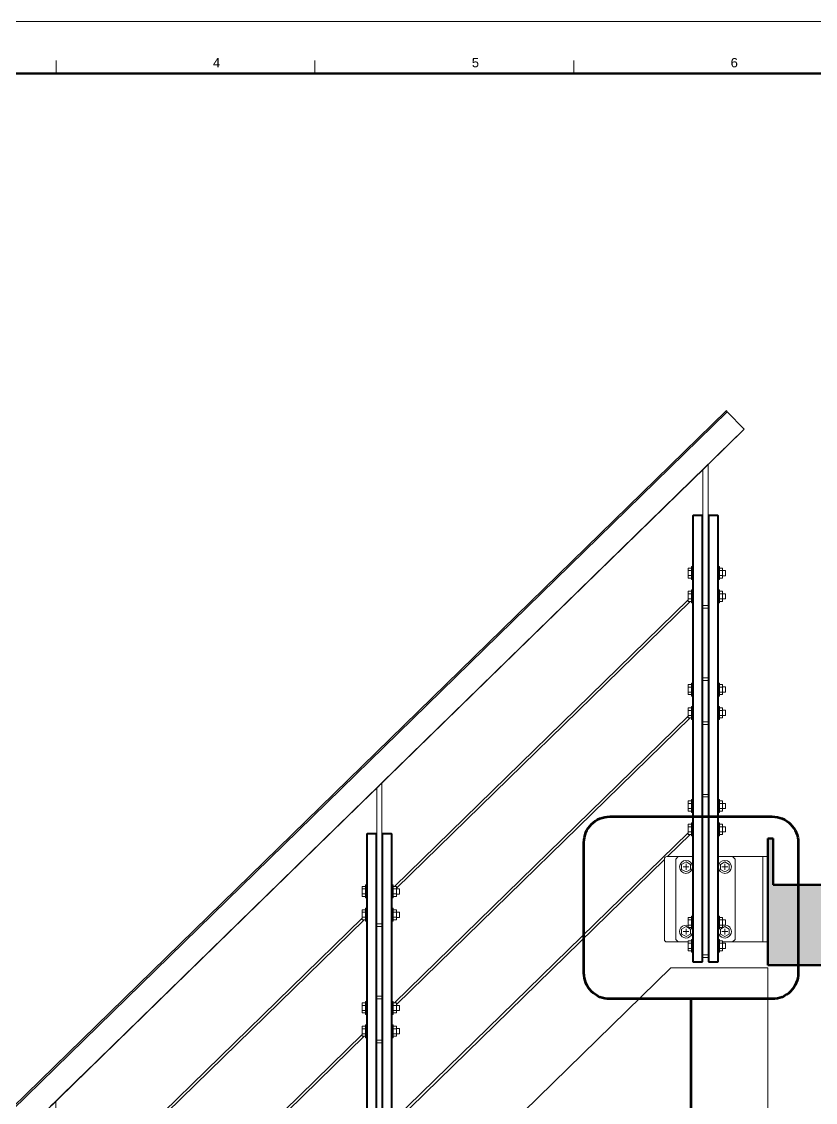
# Model space of a CAD drawing. Header units: millimetres. Extents: x -172 to 422, y -71 to 349.
# Drawn here: x -18.8 to 134.6, y 140.4 to 349.2 of the extents above; entities that cross this region are included whole.
import ezdxf
from ezdxf.enums import TextEntityAlignment as Align

# ---------------------------------------------------------------- set-up
doc = ezdxf.new("R2010")
doc.units = ezdxf.units.MM
doc.layers.get('0').update_dxf_attribs({"color": 2, "true_color": 0xffff00})
for name, color, linetype, lineweight, true_color in [('010', 178, 'Continuous', 9, 0x000000), ('018', 178, 'Continuous', 18, 0x000000), ('050', 178, 'Continuous', 50, 0x000000), ('070', 178, 'Continuous', 70, 0x000000), ('1_10front', 178, 'Continuous', 9, 0x000000), ('1_10front ... 010', 178, 'Continuous', 9, 0x000000), ('1_10front ... 050', 178, 'Continuous', 50, 0x000000), ('dim', 178, 'Continuous', 9, 0x000000)]:
    doc.layers.add(name, color=color, linetype=linetype, lineweight=lineweight, true_color=true_color)
doc.layers.add('G-ANNO-TEXT', color=178, linetype='Continuous', true_color=0x000000)
doc.styles.add('textstyle13', font='')
doc.styles.add('textstyle14', font='')
doc.styles.add('textstyle15', font='')
doc.styles.get('textstyle13').set_extended_font_data('Arial [Mono]')
doc.styles.get('textstyle14').set_extended_font_data('Arial [Mono]')
doc.styles.get('textstyle15').set_extended_font_data('Arial [Mono]')

# ---------------------------------------------------------------- blocks, each defined once
blk = doc.blocks.new('title_block')
at = {"layer": '010', "color": 7, "true_color": 0xffffff}
blk.add_lwpolyline([(0, 420), (594, 420), (594, 0), (0, 0)], close=True, dxfattribs=at)
at = {"layer": '018', "color": 7, "true_color": 0xffffff}
for points in [[(160, 412.5), (160, 410)], [(210, 412.5), (210, 410)], [(260, 412.5), (260, 410)]]:
    blk.add_lwpolyline(points, dxfattribs=at)
at = {"layer": '050', "color": 7, "true_color": 0xffffff}
blk.add_lwpolyline([(10, 410), (584, 410), (584, 10), (10, 10)], close=True, dxfattribs=at)
at = {"layer": 'G-ANNO-TEXT'}
for s, style, p in [('4', 'textstyle15', (191, 412.07)), ('5', 'textstyle14', (241, 412.07)), ('6', 'textstyle13', (291, 412.07))]:
    blk.add_text(s, height=1.8, dxfattribs=dict(at, style=style)).set_placement(p, align=Align.MIDDLE_CENTER)

msp = doc.modelspace()

# ---------------------------------------------------------------- hatches: boundary and pattern name
at = {"layer": '1_10front', "true_color": 0xafafaf}
msp.add_hatch(color=253, dxfattribs=at).paths.add_polyline_path([(175.38, 166.92), (125.38, 166.92), (125.38, 191.42), (126.38, 191.42), (126.38, 182.42), (175.38, 182.42)], flags=0)

# ---------------------------------------------------------------- linework, layer by layer
at = {"layer": '070', "flags": 128}
msp.add_lwpolyline([(94.84, 195.63), (126.23, 195.63, -0.414214), (131.23, 190.63), (131.23, 165.4, -0.414214), (126.23, 160.4), (94.84, 160.4, -0.414214), (89.84, 165.4), (89.84, 190.63, -0.414214), (94.84, 195.63)], format="xyb", dxfattribs=at)
msp.add_lwpolyline([(233.15, -27.2), (155.81, -27.2), (155.81, 57.39), (110.54, 133.21), (110.54, 160.4)], dxfattribs=at)
at = {"layer": '1_10front ... 010', "color": 0}
for p, q in [((-86.62, 74.97), (117.32, 274.05)), ((-86.4, 74.74), (117.54, 273.83)), ((120.81, 270.48), (117.54, 273.83)), ((-83.13, 71.39), (120.81, 270.48)), ((113.82, 263.65), (120.81, 270.48)), ((113.82, 263.65), (120.81, 270.48)), ((113.82, 263.65), (120.81, 270.48)), ((120.81, 270.48), (120.81, 270.48)), ((120.81, 270.48), (120.81, 270.48)), ((120.81, 270.48), (120.81, 270.48)), ((113.82, 263.65), (118.68, 268.4)), ((118.68, 268.4), (118.68, 268.4)), ((50.82, 202.15), (113.35, 263.19)), ((50.82, 202.15), (113.31, 263.16)), ((50.82, 202.15), (113.3, 263.15)), ((107.95, 257.92), (113.32, 263.16)), ((113.82, 263.65), (112.82, 262.67)), ((113.82, 236.42), (113.82, 263.65)), ((112.82, 262.67), (112.82, 236.42)), ((107.95, 257.92), (107.95, 257.92)), ((111.02, 253.92), (110.82, 253.72)), ((110.82, 167.62), (110.82, 253.72)), ((110.82, 253.72), (111.02, 253.72)), ((111.02, 253.92), (111.02, 253.72)), ((111.02, 253.92), (112.62, 253.92)), ((111.02, 167.62), (111.02, 253.72)), ((111.02, 253.72), (112.62, 253.72)), ((112.62, 253.92), (112.62, 253.72)), ((112.62, 253.92), (112.82, 253.72)), ((112.62, 167.62), (112.62, 253.72)), ((112.82, 253.72), (112.62, 253.72)), ((114.02, 253.92), (113.82, 253.72)), ((113.82, 167.62), (113.82, 253.72)), ((113.82, 253.72), (114.02, 253.72)), ((115.62, 253.92), (114.02, 253.92)), ((114.02, 253.92), (114.02, 253.72)), ((115.62, 253.72), (114.02, 253.72)), ((114.02, 167.62), (114.02, 253.72)), ((115.62, 253.92), (115.82, 253.72)), ((115.62, 253.92), (115.62, 253.72)), ((115.82, 253.72), (115.62, 253.72)), ((115.62, 167.62), (115.62, 253.72)), ((115.82, 167.62), (115.82, 253.72)), ((109.98, 243.65), (110.62, 243.65)), ((109.98, 243.65), (109.98, 243.16)), ((109.98, 242.18), (109.98, 243.16)), ((109.98, 243.16), (110.62, 243.16)), ((110.62, 242.67), (110.62, 243.92)), ((110.62, 243.92), (110.82, 243.92)), ((110.62, 241.42), (110.62, 242.67)), ((113.82, 243.17), (113.82, 243.17)), ((115.82, 243.92), (116.02, 243.92)), ((116.02, 242.67), (116.02, 243.92)), ((116.62, 243.65), (116.02, 243.65)), ((116.62, 243.16), (116.02, 243.16)), ((116.02, 241.42), (116.02, 242.67)), ((116.62, 243.16), (116.62, 243.65)), ((116.62, 243.17), (117.22, 243.17)), ((116.62, 243.16), (116.62, 242.18)), ((117.22, 243.17), (117.22, 242.67)), ((117.22, 242.67), (117.22, 242.17)), ((109.98, 242.18), (110.62, 242.18)), ((109.98, 242.18), (109.98, 241.69)), ((109.98, 241.69), (110.62, 241.69)), ((110.62, 241.42), (110.82, 241.42)), ((113.82, 242.17), (113.82, 242.17)), ((113.82, 241.26), (113.82, 241.26)), ((113.82, 241.26), (113.82, 241.26)), ((113.82, 241.25), (113.82, 241.25)), ((113.82, 240.99), (113.82, 240.99)), ((113.82, 240.56), (113.82, 240.56)), ((115.82, 241.42), (116.02, 241.42)), ((116.62, 242.18), (116.02, 242.18)), ((116.62, 241.69), (116.02, 241.69)), ((116.62, 241.69), (116.62, 242.18)), ((116.62, 242.17), (117.22, 242.17)), ((109.98, 239.15), (110.62, 239.15)), ((109.98, 239.15), (109.98, 238.66)), ((109.98, 237.68), (109.98, 238.66)), ((109.98, 238.66), (110.62, 238.66)), ((110.62, 238.17), (110.62, 239.42)), ((110.62, 239.42), (110.82, 239.42)), ((110.62, 236.92), (110.62, 238.17)), ((113.82, 238.67), (113.82, 238.67)), ((115.82, 239.42), (116.02, 239.42)), ((116.02, 238.17), (116.02, 239.42)), ((116.62, 239.15), (116.02, 239.15)), ((116.62, 238.66), (116.02, 238.66)), ((116.02, 236.92), (116.02, 238.17)), ((116.62, 238.66), (116.62, 239.15)), ((116.62, 238.67), (117.22, 238.67)), ((116.62, 238.66), (116.62, 237.68)), ((117.22, 238.67), (117.22, 238.17)), ((117.22, 238.17), (117.22, 237.67)), ((109.98, 237.52), (53.26, 182.15)), ((53.62, 181.8), (110.36, 237.19)), ((109.98, 237.68), (110.62, 237.68)), ((109.98, 237.68), (109.98, 237.19)), ((109.98, 237.19), (110.62, 237.19)), ((110.62, 236.92), (110.82, 236.92)), ((112.82, 235.92), (112.82, 236.42)), ((112.82, 236.42), (113.82, 236.42)), ((112.82, 221.92), (112.82, 236.42)), ((113.82, 237.67), (113.82, 237.67)), ((113.82, 235.92), (113.82, 236.42)), ((115.82, 236.92), (116.02, 236.92)), ((116.62, 237.68), (116.02, 237.68)), ((116.62, 237.19), (116.02, 237.19)), ((116.62, 237.19), (116.62, 237.68)), ((116.62, 237.67), (117.22, 237.67)), ((112.82, 235.92), (113.82, 235.92)), ((110.62, 220.17), (110.62, 221.42)), ((110.62, 221.42), (110.82, 221.42)), ((112.82, 222.42), (113.82, 222.42)), ((112.82, 213.92), (112.82, 221.92)), ((112.82, 221.92), (113.82, 221.92)), ((113.82, 221.92), (113.82, 222.42)), ((113.82, 213.92), (113.82, 221.92)), ((115.82, 221.42), (116.02, 221.42)), ((116.02, 220.17), (116.02, 221.42)), ((109.98, 221.15), (110.62, 221.15)), ((109.98, 221.15), (109.98, 220.66)), ((109.98, 219.68), (109.98, 220.66)), ((109.98, 220.66), (110.62, 220.66)), ((109.98, 219.68), (110.62, 219.68)), ((109.98, 219.68), (109.98, 219.19)), ((110.62, 218.92), (110.62, 220.17)), ((116.62, 221.15), (116.02, 221.15)), ((116.62, 220.66), (116.02, 220.66)), ((116.02, 218.92), (116.02, 220.17)), ((116.62, 219.68), (116.02, 219.68)), ((116.62, 220.66), (116.62, 221.15)), ((116.62, 220.67), (117.22, 220.67)), ((116.62, 220.66), (116.62, 219.68)), ((116.62, 219.19), (116.62, 219.68)), ((116.62, 219.67), (117.22, 219.67)), ((117.22, 220.67), (117.22, 220.17)), ((117.22, 220.17), (117.22, 219.67)), ((109.98, 219.19), (110.62, 219.19)), ((110.62, 218.92), (110.82, 218.92)), ((115.82, 218.92), (116.02, 218.92)), ((116.62, 219.19), (116.02, 219.19)), ((109.98, 216.65), (110.62, 216.65)), ((109.98, 216.65), (109.98, 216.16)), ((109.98, 215.18), (109.98, 216.16)), ((109.98, 216.16), (110.62, 216.16)), ((109.98, 215.18), (110.62, 215.18)), ((109.98, 215.18), (109.98, 214.69)), ((110.62, 215.67), (110.62, 216.92)), ((110.62, 216.92), (110.82, 216.92)), ((110.62, 214.42), (110.62, 215.67)), ((115.82, 216.92), (116.02, 216.92)), ((116.02, 215.67), (116.02, 216.92)), ((116.62, 216.65), (116.02, 216.65)), ((116.62, 216.16), (116.02, 216.16)), ((116.02, 214.42), (116.02, 215.67)), ((116.62, 215.18), (116.02, 215.18)), ((116.62, 216.16), (116.62, 216.65)), ((116.62, 216.17), (117.22, 216.17)), ((116.62, 216.16), (116.62, 215.18)), ((116.62, 214.69), (116.62, 215.18)), ((116.62, 215.17), (117.22, 215.17)), ((117.22, 216.17), (117.22, 215.67)), ((117.22, 215.67), (117.22, 215.17)), ((109.98, 215.02), (53.26, 159.65)), ((53.62, 159.3), (110.36, 214.69)), ((109.98, 214.69), (110.62, 214.69)), ((110.62, 214.42), (110.82, 214.42)), ((112.82, 199.42), (112.82, 213.92)), ((112.82, 213.92), (113.82, 213.92)), ((112.82, 213.42), (113.82, 213.42)), ((113.82, 213.92), (113.82, 213.42)), ((115.82, 214.42), (116.02, 214.42)), ((116.62, 214.69), (116.02, 214.69)), ((50.82, 202.15), (55.68, 206.9)), ((55.68, 206.9), (55.68, 206.9)), ((-12.18, 140.65), (50.35, 201.69)), ((-12.18, 140.65), (50.3, 201.65)), ((-12.18, 140.65), (50.31, 201.65)), ((44.95, 196.42), (50.32, 201.66)), ((50.82, 202.15), (49.82, 201.17)), ((49.82, 201.17), (49.82, 174.92)), ((50.82, 174.92), (50.82, 202.15)), ((109.98, 198.65), (110.62, 198.65)), ((109.98, 198.65), (109.98, 198.16)), ((110.62, 197.67), (110.62, 198.92)), ((110.62, 198.92), (110.82, 198.92)), ((112.82, 199.92), (113.82, 199.92)), ((112.82, 168.92), (112.82, 199.42)), ((112.82, 199.42), (113.82, 199.42)), ((113.82, 199.42), (113.82, 199.92)), ((113.82, 168.92), (113.82, 199.42)), ((115.82, 198.92), (116.02, 198.92)), ((116.02, 197.67), (116.02, 198.92)), ((116.62, 198.65), (116.02, 198.65)), ((116.62, 198.16), (116.62, 198.65)), ((44.95, 196.42), (44.95, 196.42)), ((109.98, 197.18), (109.98, 198.16)), ((109.98, 198.16), (110.62, 198.16)), ((109.98, 197.18), (110.62, 197.18)), ((109.98, 197.18), (109.98, 196.69)), ((109.98, 196.69), (110.62, 196.69)), ((110.62, 196.42), (110.62, 197.67)), ((110.62, 196.42), (110.82, 196.42)), ((115.82, 196.42), (116.02, 196.42)), ((116.62, 198.16), (116.02, 198.16)), ((116.02, 196.42), (116.02, 197.67)), ((116.62, 197.18), (116.02, 197.18)), ((116.62, 196.69), (116.02, 196.69)), ((116.62, 198.17), (117.22, 198.17)), ((116.62, 198.16), (116.62, 197.18)), ((116.62, 196.69), (116.62, 197.18)), ((116.62, 197.17), (117.22, 197.17)), ((117.22, 198.17), (117.22, 197.67)), ((117.22, 197.67), (117.22, 197.17)), ((110.62, 193.17), (110.62, 194.42)), ((110.62, 194.42), (110.82, 194.42)), ((115.82, 194.42), (116.02, 194.42)), ((116.02, 193.17), (116.02, 194.42)), ((48.02, 192.42), (47.82, 192.22)), ((47.82, 82.62), (47.82, 192.22)), ((47.82, 192.22), (48.02, 192.22)), ((48.02, 192.42), (48.02, 192.22)), ((48.02, 192.42), (49.62, 192.42)), ((48.02, 82.62), (48.02, 192.22)), ((48.02, 192.22), (49.62, 192.22)), ((49.62, 192.42), (49.62, 192.22)), ((49.62, 192.42), (49.82, 192.22)), ((49.62, 82.62), (49.62, 192.22)), ((49.82, 192.22), (49.62, 192.22)), ((51.02, 192.42), (50.82, 192.22)), ((50.82, 82.62), (50.82, 192.22)), ((50.82, 192.22), (51.02, 192.22)), ((52.62, 192.42), (51.02, 192.42)), ((51.02, 192.42), (51.02, 192.22)), ((52.62, 192.22), (51.02, 192.22)), ((51.02, 82.62), (51.02, 192.22)), ((52.62, 192.42), (52.82, 192.22)), ((52.62, 192.42), (52.62, 192.22)), ((52.82, 192.22), (52.62, 192.22)), ((52.62, 82.62), (52.62, 192.22)), ((52.82, 82.62), (52.82, 192.22)), ((109.98, 192.52), (53.26, 137.15)), ((105.98, 187.92), (110.36, 192.19)), ((109.98, 194.15), (110.62, 194.15)), ((109.98, 194.15), (109.98, 193.66)), ((109.98, 192.68), (109.98, 193.66)), ((109.98, 193.66), (110.62, 193.66)), ((109.98, 192.68), (110.62, 192.68)), ((109.98, 192.68), (109.98, 192.19)), ((109.98, 192.19), (110.62, 192.19)), ((110.62, 191.92), (110.62, 193.17)), ((116.62, 194.15), (116.02, 194.15)), ((116.62, 193.66), (116.02, 193.66)), ((116.02, 191.92), (116.02, 193.17)), ((116.62, 192.68), (116.02, 192.68)), ((116.62, 192.19), (116.02, 192.19)), ((116.62, 193.66), (116.62, 194.15)), ((116.62, 193.67), (117.22, 193.67)), ((116.62, 193.66), (116.62, 192.68)), ((116.62, 192.19), (116.62, 192.68)), ((116.62, 192.67), (117.22, 192.67)), ((117.22, 193.67), (117.22, 193.17)), ((117.22, 193.17), (117.22, 192.67)), ((110.62, 191.92), (110.82, 191.92)), ((115.82, 191.92), (116.02, 191.92)), ((108.07, 187.92), (105.88, 187.92)), ((107.57, 187.42), (108.07, 187.92)), ((108.07, 187.92), (110.82, 187.92)), ((115.82, 187.92), (118.57, 187.92)), ((124.38, 187.92), (118.57, 187.92)), ((118.57, 187.92), (119.07, 187.42)), ((125.38, 187.92), (124.38, 187.92)), ((124.38, 171.42), (124.38, 187.92)), ((53.62, 136.8), (105.38, 187.33)), ((105.38, 171.92), (105.38, 187.42)), ((107.57, 171.92), (107.57, 187.42)), ((109.57, 186.9), (108.72, 186.41)), ((108.72, 185.43), (108.72, 186.41)), ((110.13, 185.92), (109.01, 185.92)), ((110.13, 185.92), (109.01, 185.92)), ((109.57, 186.9), (110.42, 186.41)), ((109.57, 185.36), (109.57, 186.48)), ((109.57, 185.36), (109.57, 186.48)), ((110.42, 185.43), (110.42, 186.41)), ((117.07, 186.9), (116.22, 186.41)), ((116.22, 185.43), (116.22, 186.41)), ((117.63, 185.92), (116.51, 185.92)), ((117.63, 185.92), (116.51, 185.92)), ((117.07, 186.9), (117.92, 186.41)), ((117.07, 185.36), (117.07, 186.48)), ((117.07, 185.36), (117.07, 186.48)), ((117.92, 185.43), (117.92, 186.41)), ((119.07, 171.92), (119.07, 187.42)), ((108.72, 185.43), (109.57, 184.94)), ((110.42, 185.43), (109.57, 184.94)), ((116.22, 185.43), (117.07, 184.94)), ((117.92, 185.43), (117.07, 184.94)), ((46.98, 182.15), (47.62, 182.15)), ((46.98, 182.15), (46.98, 181.66)), ((46.98, 180.68), (46.98, 181.66)), ((46.98, 181.66), (47.62, 181.66)), ((47.62, 181.17), (47.62, 182.42)), ((47.62, 182.42), (47.82, 182.42)), ((50.82, 181.67), (50.82, 181.67)), ((52.82, 182.42), (53.02, 182.42)), ((53.02, 181.17), (53.02, 182.42)), ((53.62, 182.15), (53.02, 182.15)), ((53.62, 181.66), (53.02, 181.66)), ((53.62, 181.66), (53.62, 182.15)), ((53.62, 181.67), (54.22, 181.67)), ((53.62, 181.66), (53.62, 180.68)), ((54.22, 181.67), (54.22, 181.17)), ((46.98, 180.68), (47.62, 180.68)), ((46.98, 180.68), (46.98, 180.19)), ((46.98, 180.19), (47.62, 180.19)), ((47.62, 179.92), (47.62, 181.17)), ((47.62, 179.92), (47.82, 179.92)), ((50.82, 180.67), (50.82, 180.67)), ((50.82, 179.85), (50.82, 179.85)), ((50.82, 179.76), (50.82, 179.76)), ((50.82, 179.76), (50.82, 179.76)), ((50.82, 179.75), (50.82, 179.75)), ((52.82, 179.92), (53.02, 179.92)), ((53.02, 179.92), (53.02, 181.17)), ((53.62, 180.68), (53.02, 180.68)), ((53.62, 180.19), (53.02, 180.19)), ((53.62, 180.19), (53.62, 180.68)), ((53.62, 180.67), (54.22, 180.67)), ((54.22, 181.17), (54.22, 180.67)), ((46.98, 177.65), (47.62, 177.65)), ((46.98, 177.65), (46.98, 177.16)), ((47.62, 176.67), (47.62, 177.92)), ((47.62, 177.92), (47.82, 177.92)), ((50.82, 179.49), (50.82, 179.49)), ((50.82, 179.38), (50.82, 179.38)), ((50.82, 179.06), (50.82, 179.06)), ((52.82, 177.92), (53.02, 177.92)), ((53.02, 176.67), (53.02, 177.92)), ((53.62, 177.65), (53.02, 177.65)), ((53.62, 177.16), (53.62, 177.65)), ((46.98, 176.02), (-9.74, 120.65)), ((-9.38, 120.3), (47.36, 175.69)), ((46.98, 176.18), (46.98, 177.16)), ((46.98, 177.16), (47.62, 177.16)), ((46.98, 176.18), (47.62, 176.18)), ((46.98, 176.18), (46.98, 175.69)), ((46.98, 175.69), (47.62, 175.69)), ((47.62, 175.42), (47.62, 176.67)), ((47.62, 175.42), (47.82, 175.42)), ((50.82, 177.17), (50.82, 177.17)), ((50.82, 176.17), (50.82, 176.17)), ((52.82, 175.42), (53.02, 175.42)), ((53.62, 177.16), (53.02, 177.16)), ((53.02, 175.42), (53.02, 176.67)), ((53.62, 176.18), (53.02, 176.18)), ((53.62, 175.69), (53.02, 175.69)), ((53.62, 177.17), (54.22, 177.17)), ((53.62, 177.16), (53.62, 176.18)), ((53.62, 175.69), (53.62, 176.18)), ((53.62, 176.17), (54.22, 176.17)), ((54.22, 177.17), (54.22, 176.67)), ((54.22, 176.67), (54.22, 176.17)), ((109.98, 176.15), (110.62, 176.15)), ((109.98, 176.15), (109.98, 175.66)), ((109.98, 174.68), (109.98, 175.66)), ((109.98, 175.66), (110.62, 175.66)), ((110.62, 175.17), (110.62, 176.42)), ((110.62, 176.42), (110.82, 176.42)), ((115.82, 176.42), (116.02, 176.42)), ((116.02, 175.17), (116.02, 176.42)), ((116.62, 176.15), (116.02, 176.15)), ((116.62, 175.66), (116.02, 175.66)), ((116.62, 175.66), (116.62, 176.15)), ((116.62, 175.67), (117.22, 175.67)), ((116.62, 175.66), (116.62, 174.68)), ((117.22, 175.67), (117.22, 175.17)), ((49.82, 174.42), (49.82, 174.92)), ((49.82, 174.92), (50.82, 174.92)), ((49.82, 160.42), (49.82, 174.92)), ((49.82, 174.42), (50.82, 174.42)), ((50.82, 174.42), (50.82, 174.92)), ((109.57, 174.4), (108.72, 173.91)), ((108.72, 172.93), (108.72, 173.91)), ((110.13, 173.42), (109.01, 173.42)), ((110.13, 173.42), (109.01, 173.42)), ((109.57, 174.4), (110.42, 173.91)), ((109.57, 172.86), (109.57, 173.98)), ((109.57, 172.86), (109.57, 173.98)), ((109.98, 174.68), (110.62, 174.68)), ((109.98, 174.68), (109.98, 174.19)), ((109.98, 174.19), (110.62, 174.19)), ((110.42, 172.93), (110.42, 173.91)), ((110.62, 173.92), (110.62, 175.17)), ((110.62, 173.92), (110.82, 173.92)), ((115.82, 173.92), (116.02, 173.92)), ((116.02, 173.92), (116.02, 175.17)), ((116.62, 174.68), (116.02, 174.68)), ((116.62, 174.19), (116.02, 174.19)), ((117.07, 174.4), (116.22, 173.91)), ((116.22, 172.93), (116.22, 173.91)), ((117.63, 173.42), (116.51, 173.42)), ((117.63, 173.42), (116.51, 173.42)), ((116.62, 174.19), (116.62, 174.68)), ((116.62, 174.67), (117.22, 174.67)), ((117.07, 174.4), (117.92, 173.91)), ((117.07, 172.86), (117.07, 173.98)), ((117.07, 172.86), (117.07, 173.98)), ((117.22, 175.17), (117.22, 174.67)), ((117.92, 172.93), (117.92, 173.91)), ((108.07, 171.42), (105.88, 171.42)), ((107.57, 171.92), (108.07, 171.42)), ((109.98, 171.42), (108.07, 171.42)), ((108.72, 172.93), (109.57, 172.44)), ((110.42, 172.93), (109.57, 172.44)), ((109.98, 171.65), (110.62, 171.65)), ((109.98, 171.65), (109.98, 171.16)), ((110.62, 170.67), (110.62, 171.92)), ((110.62, 171.92), (110.82, 171.92)), ((115.82, 171.92), (116.02, 171.92)), ((116.02, 170.67), (116.02, 171.92)), ((116.62, 171.65), (116.02, 171.65)), ((116.22, 172.93), (117.07, 172.44)), ((116.62, 171.16), (116.62, 171.65)), ((118.57, 171.42), (116.62, 171.42)), ((117.92, 172.93), (117.07, 172.44)), ((118.57, 171.42), (119.07, 171.92)), ((124.38, 171.42), (118.57, 171.42)), ((125.38, 171.42), (124.38, 171.42)), ((109.98, 170.18), (109.98, 171.16)), ((109.98, 171.16), (110.62, 171.16)), ((109.98, 170.18), (110.62, 170.18)), ((109.98, 170.18), (109.98, 169.69)), ((109.98, 169.69), (110.62, 169.69)), ((110.62, 169.42), (110.62, 170.67)), ((110.62, 169.42), (110.82, 169.42)), ((115.82, 169.42), (116.02, 169.42)), ((116.62, 171.16), (116.02, 171.16)), ((116.02, 169.42), (116.02, 170.67)), ((116.62, 170.18), (116.02, 170.18)), ((116.62, 169.69), (116.02, 169.69)), ((116.62, 171.17), (117.22, 171.17)), ((116.62, 171.16), (116.62, 170.18)), ((116.62, 169.69), (116.62, 170.18)), ((116.62, 170.17), (117.22, 170.17)), ((117.22, 171.17), (117.22, 170.67)), ((117.22, 170.67), (117.22, 170.17)), ((110.82, 167.62), (111.02, 167.62)), ((111.02, 167.42), (110.82, 167.62)), ((111.02, 167.42), (111.02, 167.62)), ((111.02, 167.62), (112.62, 167.62)), ((111.02, 167.42), (112.62, 167.42)), ((112.62, 167.42), (112.62, 167.62)), ((112.82, 167.62), (112.62, 167.62)), ((112.62, 167.42), (112.82, 167.62)), ((112.82, 167.62), (112.82, 168.92)), ((112.82, 168.42), (112.82, 168.92)), ((112.82, 168.92), (113.82, 168.92)), ((112.82, 168.42), (113.82, 168.42)), ((113.82, 168.42), (113.82, 168.92)), ((113.82, 167.62), (114.02, 167.62)), ((114.02, 167.42), (113.82, 167.62)), ((115.62, 167.62), (114.02, 167.62)), ((114.02, 167.42), (114.02, 167.62)), ((115.62, 167.42), (114.02, 167.42)), ((115.82, 167.62), (115.62, 167.62)), ((115.62, 167.42), (115.82, 167.62)), ((115.62, 167.42), (115.62, 167.62)), ((64.38, 125.17), (106.64, 166.42)), ((106.64, 166.42), (125.38, 166.42)), ((125.38, 166.42), (125.38, -43.08)), ((49.82, 160.92), (50.82, 160.92)), ((50.82, 160.42), (50.82, 160.92)), ((46.98, 159.65), (47.62, 159.65)), ((46.98, 159.65), (46.98, 159.16)), ((46.98, 158.18), (46.98, 159.16)), ((46.98, 159.16), (47.62, 159.16)), ((47.62, 158.67), (47.62, 159.92)), ((47.62, 159.92), (47.82, 159.92)), ((49.82, 152.42), (49.82, 160.42)), ((49.82, 160.42), (50.82, 160.42)), ((50.82, 152.42), (50.82, 160.42)), ((52.82, 159.92), (53.02, 159.92)), ((53.02, 158.67), (53.02, 159.92)), ((53.62, 159.65), (53.02, 159.65)), ((53.62, 159.16), (53.02, 159.16)), ((53.62, 159.16), (53.62, 159.65)), ((53.62, 159.17), (54.22, 159.17)), ((53.62, 159.16), (53.62, 158.18)), ((54.22, 159.17), (54.22, 158.67)), ((46.98, 158.18), (47.62, 158.18)), ((46.98, 158.18), (46.98, 157.69)), ((46.98, 157.69), (47.62, 157.69)), ((47.62, 157.42), (47.62, 158.67)), ((47.62, 157.42), (47.82, 157.42)), ((52.82, 157.42), (53.02, 157.42)), ((53.02, 157.42), (53.02, 158.67)), ((53.62, 158.18), (53.02, 158.18)), ((53.62, 157.69), (53.02, 157.69)), ((53.62, 157.69), (53.62, 158.18)), ((53.62, 158.17), (54.22, 158.17)), ((54.22, 158.67), (54.22, 158.17)), ((46.98, 155.15), (47.62, 155.15)), ((46.98, 155.15), (46.98, 154.66)), ((46.98, 153.68), (46.98, 154.66)), ((46.98, 154.66), (47.62, 154.66)), ((47.62, 154.17), (47.62, 155.42)), ((47.62, 155.42), (47.82, 155.42)), ((52.82, 155.42), (53.02, 155.42)), ((53.02, 154.17), (53.02, 155.42)), ((53.62, 155.15), (53.02, 155.15)), ((53.62, 154.66), (53.02, 154.66)), ((53.62, 154.66), (53.62, 155.15)), ((53.62, 154.67), (54.22, 154.67)), ((53.62, 154.66), (53.62, 153.68)), ((54.22, 154.67), (54.22, 154.17)), ((46.98, 153.52), (-9.74, 98.15)), ((-9.38, 97.8), (47.36, 153.19)), ((46.98, 153.68), (47.62, 153.68)), ((46.98, 153.68), (46.98, 153.19)), ((46.98, 153.19), (47.62, 153.19)), ((47.62, 152.92), (47.62, 154.17)), ((47.62, 152.92), (47.82, 152.92)), ((49.82, 152.42), (50.82, 152.42)), ((49.82, 137.92), (49.82, 152.42)), ((50.82, 152.42), (50.82, 151.92)), ((52.82, 152.92), (53.02, 152.92)), ((53.02, 152.92), (53.02, 154.17)), ((53.62, 153.68), (53.02, 153.68)), ((53.62, 153.19), (53.02, 153.19)), ((53.62, 153.19), (53.62, 153.68)), ((53.62, 153.67), (54.22, 153.67)), ((54.22, 154.17), (54.22, 153.67)), ((49.82, 151.92), (50.82, 151.92)), ((-12.18, 140.65), (-7.32, 145.4)), ((-7.32, 145.4), (-7.32, 145.4)), ((-12.18, 140.65), (-13.18, 139.67)), ((-12.18, 113.42), (-12.18, 140.65))]:
    msp.add_line(p, q, dxfattribs=at)
for points in [[(117.54, 273.83), (117.24, 274.13), (117.24, 274.13), (117.54, 273.83)], [(116.89, 266.65), (116.8, 266.56), (116.71, 266.48), (116.71, 266.48)], [(116.89, 266.65), (116.99, 266.75), (117.07, 266.83), (117.07, 266.83)], [(117.07, 266.83), (117.07, 266.83), (116.99, 266.75), (116.89, 266.65)], [(109.74, 259.67), (109.64, 259.57), (109.56, 259.49), (109.56, 259.49)], [(109.74, 259.67), (109.84, 259.76), (109.92, 259.84), (109.92, 259.84)], [(109.92, 259.84), (109.92, 259.84), (109.84, 259.76), (109.74, 259.67)], [(53.89, 205.15), (53.79, 205.06), (53.72, 204.98), (53.72, 204.98)], [(53.89, 205.15), (53.99, 205.25), (54.07, 205.33), (54.07, 205.33)], [(54.07, 205.33), (54.07, 205.33), (53.99, 205.25), (53.89, 205.15)], [(46.74, 198.17), (46.64, 198.07), (46.56, 197.99), (46.56, 197.99)], [(46.74, 198.17), (46.84, 198.27), (46.92, 198.34), (46.92, 198.34)], [(46.92, 198.34), (46.92, 198.34), (46.84, 198.27), (46.74, 198.17)], [(109.54, 187.17), (108.86, 187.16), (108.32, 186.6), (108.32, 185.92)], [(108.32, 185.92), (108.32, 185.24), (108.86, 184.69), (109.54, 184.67)], [(110.82, 185.97), (110.79, 186.65), (110.22, 187.19), (109.54, 187.17)], [(109.54, 184.67), (110.22, 184.66), (110.79, 185.19), (110.82, 185.87)], [(115.82, 185.92), (115.82, 186.61), (116.38, 187.17), (117.07, 187.17)], [(117.07, 184.67), (116.38, 184.67), (115.82, 185.23), (115.82, 185.92)], [(117.07, 187.17), (117.76, 187.17), (118.32, 186.61), (118.32, 185.92)], [(118.32, 185.92), (118.32, 185.23), (117.76, 184.67), (117.07, 184.67)], [(108.57, 174.18), (108.25, 173.75), (108.23, 173.16), (108.53, 172.72)], [(109.98, 174.6), (109.47, 174.78), (108.9, 174.61), (108.57, 174.18)], [(109.91, 172.22), (110.43, 172.37), (110.79, 172.83), (110.82, 173.37)], [(110.62, 174.1), (110.6, 174.13), (110.58, 174.16), (110.55, 174.19)], [(110.82, 173.47), (110.81, 173.63), (110.77, 173.78), (110.71, 173.92)], [(115.92, 173.92), (115.72, 173.46), (115.82, 172.91), (116.17, 172.55)], [(116.08, 174.19), (116.06, 174.16), (116.04, 174.13), (116.02, 174.1)], [(117.77, 174.45), (117.43, 174.69), (117, 174.74), (116.62, 174.59)], [(117.54, 172.26), (118.01, 172.46), (118.32, 172.91), (118.32, 173.42)], [(118.32, 173.42), (118.32, 173.83), (118.11, 174.22), (117.77, 174.45)], [(108.53, 172.72), (108.84, 172.27), (109.39, 172.07), (109.91, 172.22)], [(116.17, 172.55), (116.53, 172.19), (117.07, 172.07), (117.54, 172.26)], [(-9.11, 143.65), (-9.21, 143.56), (-9.29, 143.48), (-9.29, 143.48)], [(-9.11, 143.65), (-9.01, 143.75), (-8.93, 143.83), (-8.93, 143.83)], [(-8.93, 143.83), (-8.93, 143.83), (-9.01, 143.75), (-9.11, 143.65)]]:
    msp.add_open_spline(points, degree=3, dxfattribs=at)
at = {"layer": '1_10front ... 050', "color": 0}
for p, q in [((125.38, 182.42), (125.38, 191.42)), ((125.38, 191.42), (126.38, 191.42)), ((126.38, 182.42), (126.38, 191.42)), ((125.38, 182.42), (125.38, 166.92)), ((175.38, 182.42), (126.38, 182.42)), ((125.38, 166.92), (175.38, 166.92))]:
    msp.add_line(p, q, dxfattribs=at)
at = {"layer": 'dim'}
for centre, start, end in [((105.88, 187.42), 90, 180), ((105.88, 171.92), 180, 270)]:
    msp.add_arc(centre, 0.5, start, end, dxfattribs=at)

# ---------------------------------------------------------------- block references
at = {"zscale": 37.79527559055241}
msp.add_blockref('title_block', (-172.12, -70.79), dxfattribs=at)

doc.saveas('drawing.dxf')
